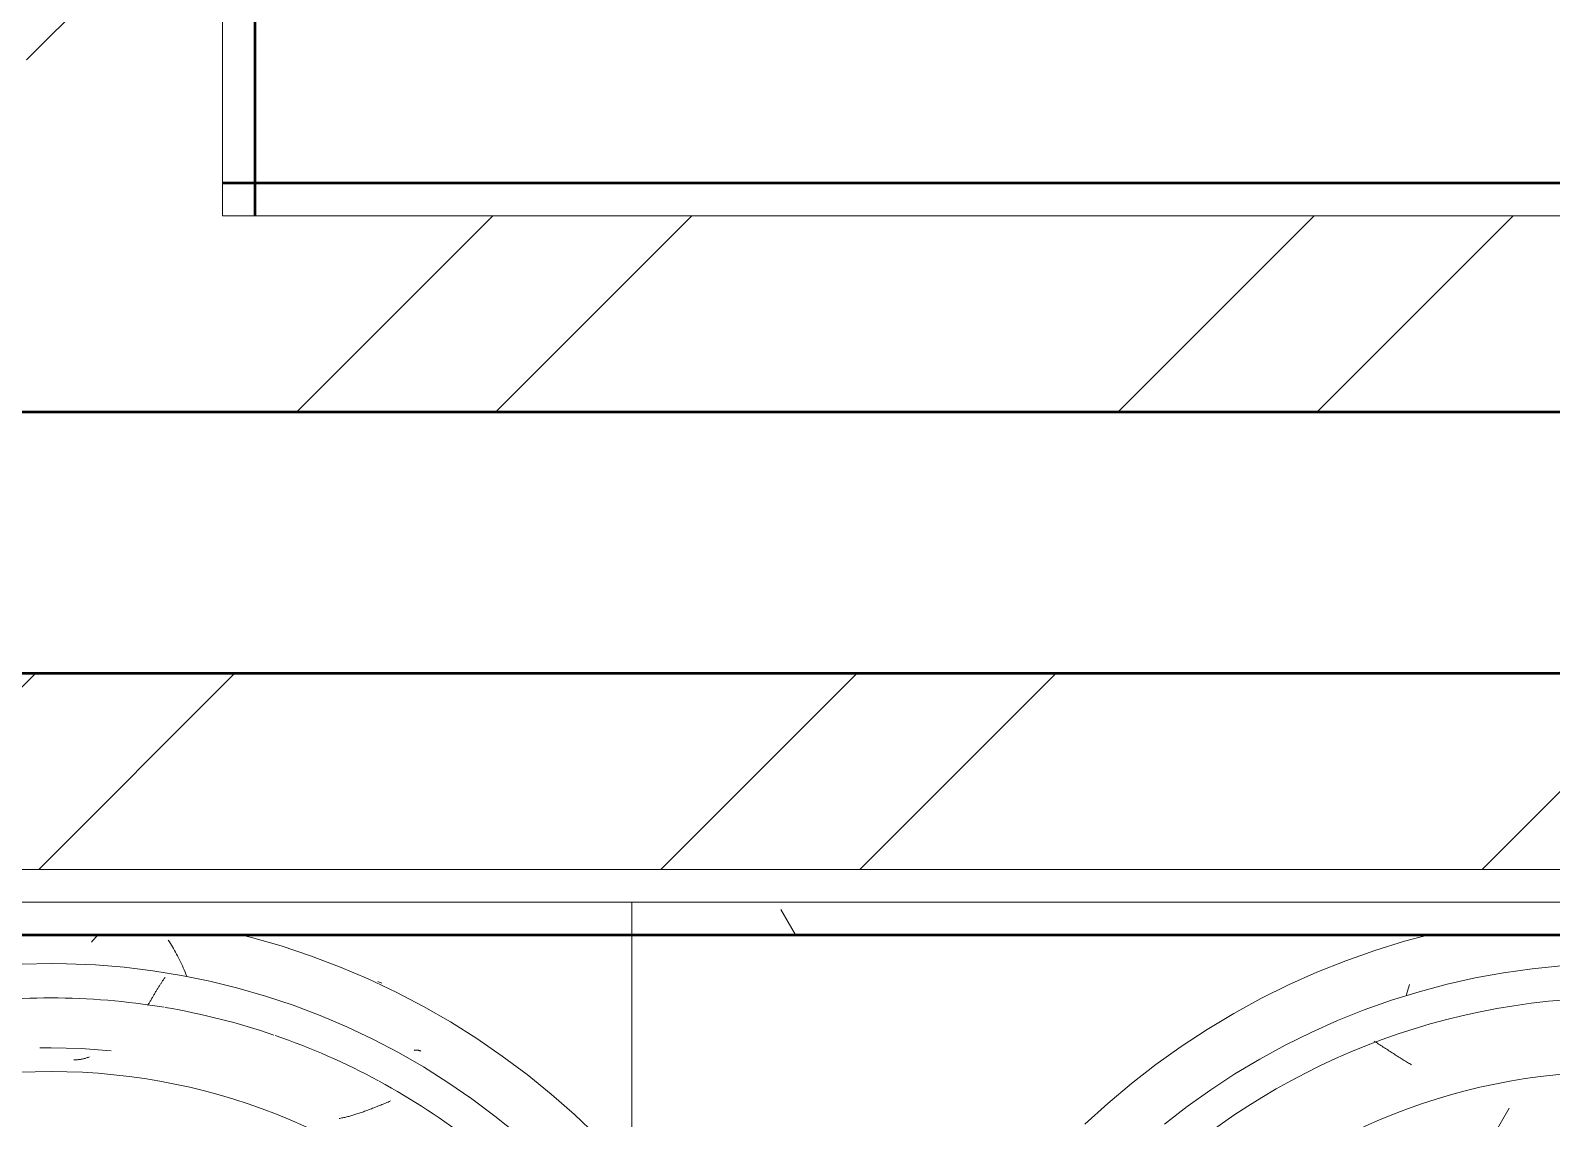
# Model space of a CAD drawing. Header units: millimetres. Extents: x -9358 to 257996, y -67499 to 9117.
# Drawn here: x 48832 to 49764, y -58051 to -57385 of the extents above; entities that cross this region are included whole.
import ezdxf

# ---------------------------------------------------------------- set-up
doc = ezdxf.new("R2010")
doc.units = ezdxf.units.MM
doc.header["$LTSCALE"] = 1000
for name, color, linetype, lineweight in [('A-WAL-CLD', 8, 'Continuous', 9), ('A-WAL-CMU', 8, 'Continuous', 50), ('A-WAL-LOW-20', 8, 'Continuous', 18), ('A-WAL-LOW-30', 8, 'Continuous', 18), ('A-WAL-PAT-1', 8, 'Continuous', 9)]:
    doc.layers.add(name, color=color, linetype=linetype, lineweight=lineweight)
pattern_1 = [(45, (0, 0), (-251.4472, 251.4472), []), (45, (0, 381), (-251.4472, 251.4472), [])]
pattern_2 = [(0, (0, 0), (812.8, 203.2), [33.528, -576.072, 33.528, -576.072, -3251.2]), (0, (0, 0), (812.8, 203.2), [-1219.2, 33.528, -1185.672, 33.528, -576.072, -1422.4]), (0, (0, 0), (812.8, 203.2), [-3048, 33.528, -372.872, 33.528, -982.472]), (120, (304.8, 101.6), (-582.37636, 602.30545), [33.528, -576.072, 33.528, -576.072, -3251.2]), (120, (304.8, 101.6), (-582.37636, 602.30545), [-1219.2, 33.528, -1185.672, 33.528, -576.072, -1422.4]), (120, (304.8, 101.6), (-582.37636, 602.30545), [-3048, 33.528, -372.872, 33.528, -982.472]), (240, (406.4, 508), (-230.42364, -805.50545), [33.528, -576.072, 33.528, -576.072, -3251.2]), (240, (406.4, 508), (-230.42364, -805.50545), [-1219.2, 33.528, -1185.672, 33.528, -576.072, -1422.4]), (240, (406.4, 508), (-230.42364, -805.50545), [-3048, 33.528, -372.872, 33.528, -982.472])]

# ---------------------------------------------------------------- blocks, each defined once
blk = doc.blocks.new('Walls 180 - Walls 13-1441229-01-Ground Floor Furniture Plan')
at = {"layer": 'A-WAL-PAT-1'}
h = blk.add_hatch(dxfattribs=at)
h.set_pattern_fill('FP_121', color=256, style=0, pattern_type=2)
h.set_pattern_definition([(270, (50550, -58100), (900, 6e-14), [700, -700]), (270, (51000, -57400), (1800, 1e-13), [700, -700]), (180, (51000, -57400), (-9e-14, -700), [])])
h.paths.add_polyline_path([(49666.67, -58770), (50270, -58770), (50270, -57770), (48380, -57770), (48380, -58770), (49634.28, -58770)], flags=0)
h.paths.add_polyline_path([(49841.75, -58693.48), (49768.25, -58693.48), (49695.76, -58681.38), (49626.25, -58657.52), (49561.61, -58622.54), (49502.41, -58576.1), (49453.83, -58523.32), (49413.63, -58461.8), (49384.11, -58394.49), (49366.07, -58323.24), (49360, -58250), (49366.89, -58173.52), (49385.8, -58101.67), (49413.63, -58038.2), (49453.83, -57976.68), (49504.91, -57921.59), (49563.95, -57876.19), (49626.25, -57842.48), (49700.67, -57817.8), (49769.9, -57806.52), (49841.75, -57806.52), (49914.24, -57818.62), (49987.44, -57844.48), (50048.39, -57877.46), (50106.39, -57922.6), (50156.17, -57976.68), (50196.37, -58038.2), (50225.89, -58105.51), (50243.93, -58176.76), (50250, -58250), (50243.93, -58323.24), (50224.2, -58398.33), (50196.37, -58461.8), (50153.33, -58526.41), (50106.39, -58577.4), (50043.84, -58625), (49983.75, -58657.52), (49909.33, -58682.2)], flags=0)
h.paths.add_polyline_path([(48809.9, -58693.48), (48808.25, -58693.48), (48735.76, -58681.38), (48666.25, -58657.52), (48601.61, -58622.54), (48541.18, -58574.76), (48492.62, -58521.46), (48453.63, -58461.8), (48424.11, -58394.49), (48406.07, -58323.24), (48400, -58250), (48406.89, -58173.52), (48425.8, -58101.67), (48453.63, -58038.2), (48493.83, -57976.68), (48543.61, -57922.6), (48603.95, -57876.19), (48666.25, -57842.48), (48740.67, -57817.8), (48809.9, -57806.52), (48881.75, -57806.52), (48954.24, -57818.62), (49023.75, -57842.48), (49088.39, -57877.46), (49146.39, -57922.6), (49197.38, -57978.54), (49236.37, -58038.2), (49265.89, -58105.51), (49283.93, -58176.76), (49290, -58250), (49283.93, -58323.24), (49264.2, -58398.33), (49234.07, -58465.31), (49196.17, -58523.32), (49145.26, -58578.28), (49088.39, -58622.54), (49023.75, -58657.52), (48949.33, -58682.2), (48880.1, -58693.48), (48867.96, -58693.48)], flags=0)
blk = doc.blocks.new('FP_222-01-Ground Floor Furniture Plan')
at = {"layer": 'A-WAL-PAT-1'}
for p, q in [((49800.84, 1469.48), (49800.13, 1469.95)), ((49801.56, 1469.02), (49800.84, 1469.48)), ((49802.27, 1468.56), (49801.56, 1469.02)), ((49802.98, 1468.1), (49802.27, 1468.56)), ((49803.69, 1467.65), (49802.98, 1468.1)), ((49804.4, 1467.19), (49803.69, 1467.65)), ((49805.1, 1466.73), (49804.4, 1467.19)), ((49805.8, 1466.28), (49805.1, 1466.73)), ((49806.5, 1465.82), (49805.8, 1466.28)), ((49807.2, 1465.37), (49806.5, 1465.82)), ((49807.9, 1464.92), (49807.2, 1465.37)), ((49808.59, 1464.47), (49807.9, 1464.92)), ((49809.28, 1464.02), (49808.59, 1464.47)), ((49809.97, 1463.58), (49809.28, 1464.02)), ((49810.66, 1463.14), (49809.97, 1463.58)), ((49811.34, 1462.7), (49810.66, 1463.14)), ((49812.02, 1462.26), (49811.34, 1462.7)), ((49812.7, 1461.82), (49812.02, 1462.26)), ((49813.37, 1461.39), (49812.7, 1461.82)), ((49814.05, 1460.97), (49813.37, 1461.39)), ((49814.72, 1460.54), (49814.05, 1460.97)), ((49815.38, 1460.12), (49814.72, 1460.54)), ((49816.05, 1459.7), (49815.38, 1460.12)), ((49816.71, 1459.29), (49816.05, 1459.7)), ((49817.37, 1458.88), (49816.71, 1459.29)), ((49818.02, 1458.47), (49817.37, 1458.88)), ((49818.67, 1458.07), (49818.02, 1458.47)), ((49819.32, 1457.67), (49818.67, 1458.07)), ((49819.97, 1457.28), (49819.32, 1457.67)), ((49820.61, 1456.89), (49819.97, 1457.28)), ((49821.26, 1456.5), (49820.61, 1456.89)), ((49821.89, 1456.13), (49821.26, 1456.5)), ((49822.53, 1455.75), (49821.89, 1456.13)), ((49823.16, 1455.38), (49822.53, 1455.75))]:
    blk.add_line(p, q, dxfattribs=at)
blk = doc.blocks.new('FP_224-01-Ground Floor Furniture Plan')
at = {"layer": 'A-WAL-LOW-20', "flags": 128}
blk.add_lwpolyline([(49833.64, 1535), (49818.86, 1531.07), (49800.72, 1525.46), (49782.83, 1519.13), (49765.2, 1512.09), (49747.87, 1504.35), (49730.86, 1495.92), (49714.21, 1486.82), (49697.93, 1477.06), (49682.05, 1466.66), (49666.6, 1455.63), (49651.61, 1444), (49637.09, 1431.77), (49623.07, 1418.97)], dxfattribs=at)
at = {"layer": 'A-WAL-PAT-1'}
for p, q in [((49820.7, 1500.53), (49820.32, 1499.17)), ((49821.1, 1501.88), (49820.7, 1500.53)), ((49821.51, 1503.21), (49821.1, 1501.88)), ((49821.92, 1504.53), (49821.51, 1503.21)), ((49820.32, 1499.17), (49819.94, 1497.79))]:
    blk.add_line(p, q, dxfattribs=at)
blk = doc.blocks.new('FP_227-01-Ground Floor Furniture Plan')
at = {"layer": 'A-WAL-LOW-20', "flags": 128}
blk.add_lwpolyline([(49914.65, 1515.98), (49897.04, 1514.22), (49879.52, 1511.75), (49862.11, 1508.58), (49844.84, 1504.72), (49827.74, 1500.17), (49810.84, 1494.94), (49794.15, 1489.04), (49777.72, 1482.48), (49761.56, 1475.26), (49745.71, 1467.41), (49730.18, 1458.92), (49715, 1449.83), (49700.2, 1440.13), (49685.8, 1429.85), (49671.82, 1419)], dxfattribs=at)
blk = doc.blocks.new('Walls 317 - Walls 78-2881683-01-Ground Floor Furniture Plan')
at = {"layer": 'A-WAL-PAT-1'}
h = blk.add_hatch(dxfattribs=at)
h.set_pattern_fill('FP_168', color=256, style=0, pattern_type=2)
h.set_pattern_definition([(0, (145, 59325), (528.32, 132.08), [43.586, -352.654, 43.586, -352.654, -2113.28]), (0, (145, 59325), (528.32, 132.08), [-792.48, 43.586, -748.894, 43.586, -352.654, -924.56]), (0, (145, 59325), (528.32, 132.08), [-1981.2, 43.586, -220.574, 43.586, -616.814]), (120, (343.12, 59391.04), (-378.54464, 391.49854), [43.586, -352.654, 43.586, -2465.934]), (120, (343.12, 59391.04), (-378.54464, 391.49854), [-439.826, -352.654, 43.586, -748.894, -1320.8]), (120, (343.12, 59391.04), (-378.54464, 391.49854), [-1584.96, 43.586, -352.654, 43.586, -880.974]), (120, (343.12, 59391.04), (-378.54464, 391.49854), [-2024.786, -220.574, 43.586, -616.814]), (240, (409.16, 59655.2), (-149.77536, -523.57854), [43.586, -352.654, 43.586, -2465.934]), (240, (409.16, 59655.2), (-149.77536, -523.57854), [-439.826, -352.654, 43.586, -748.894, -1320.8]), (240, (409.16, 59655.2), (-149.77536, -523.57854), [-1584.96, 43.586, -352.654, 43.586, -880.974]), (240, (409.16, 59655.2), (-149.77536, -523.57854), [-2024.786, -220.574, 43.586, -616.814])])
h.paths.add_polyline_path([(49950, 698.71), (50015.34, 704.42), (50078.7, 721.4), (50138.15, 749.12), (50196.01, 790.87), (50238.26, 833.12), (50275.88, 886.85), (50303.6, 946.3), (50320.58, 1009.66), (50326.29, 1075), (50320.58, 1140.34), (50303.6, 1203.7), (50275.88, 1263.15), (50238.26, 1316.88), (50191.88, 1363.26), (50138.15, 1400.88), (50078.7, 1428.6), (50013.4, 1445.75), (49950, 1451.29), (49881.57, 1444.75), (49821.3, 1428.6), (49761.85, 1400.88), (49708.12, 1363.26), (49661.74, 1316.88), (49624.12, 1263.15), (49596.4, 1203.7), (49579.25, 1138.39), (49573.71, 1075), (49579.42, 1009.66), (49596.4, 946.3), (49624.12, 886.85), (49661.74, 833.12), (49708.12, 786.74), (49761.85, 749.12), (49825.63, 720.24), (49886.6, 704.25), (49937.82, 699.77)], flags=0)
h.paths.add_polyline_path([(49934.79, 731.47), (49918.17, 731.47), (49855.59, 743.17), (49796.22, 766.17), (49742.09, 799.68), (49693.07, 845.19), (49656.67, 893.38), (49628.22, 950.63), (49610.87, 1011.61), (49605, 1075), (49611.09, 1139.16), (49629.01, 1201.05), (49658.11, 1258.51), (49697.35, 1309.53), (49745.32, 1352.32), (49800.33, 1385.42), (49860.41, 1407.73), (49923.44, 1418.53), (49981.83, 1418.53), (50049.05, 1405.03), (50103.78, 1383.83), (50157.91, 1350.32), (50206.93, 1304.81), (50243.85, 1255.56), (50271.7, 1199.63), (50289.13, 1138.39), (50294.84, 1073.25), (50288.91, 1010.84), (50270.99, 948.95), (50241.89, 891.49), (50202.65, 840.47), (50154.67, 797.68), (50099.67, 764.58), (50039.59, 742.27), (49976.56, 731.47), (49937.62, 731.47)], flags=0)
at = {"layer": 'A-WAL-LOW-20'}
for radius in [421.46, 376.29]:
    blk.add_arc((49950, 1075), radius, 90, 270, dxfattribs=at)
for name in ['FP_224-01-Ground Floor Furniture Plan', 'FP_227-01-Ground Floor Furniture Plan', 'FP_222-01-Ground Floor Furniture Plan']:
    blk.add_blockref(name, (0, 0), dxfattribs=at)
blk = doc.blocks.new('FP_228-01-Ground Floor Furniture Plan')
at = {"layer": 'A-WAL-PAT-1'}
for p, q in [((48850, 1465.78), (48868.45, 1465.34)), ((48868.45, 1465.34), (48886.85, 1464.03)), ((48864.44, 1458.49), (48863.99, 1458.5)), ((48864.89, 1458.49), (48864.44, 1458.49)), ((48865.34, 1458.5), (48864.89, 1458.49)), ((48865.8, 1458.51), (48865.34, 1458.5)), ((48866.25, 1458.54), (48865.8, 1458.51)), ((48866.7, 1458.58), (48866.25, 1458.54)), ((48867.15, 1458.63), (48866.7, 1458.58)), ((48867.61, 1458.68), (48867.15, 1458.63)), ((48868.06, 1458.75), (48867.61, 1458.68)), ((48868.52, 1458.83), (48868.06, 1458.75)), ((48868.97, 1458.91), (48868.52, 1458.83)), ((48869.43, 1459.01), (48868.97, 1458.91)), ((48869.89, 1459.11), (48869.43, 1459.01)), ((48870.35, 1459.23), (48869.89, 1459.11)), ((48870.81, 1459.35), (48870.35, 1459.23)), ((48871.27, 1459.49), (48870.81, 1459.35)), ((48871.73, 1459.63), (48871.27, 1459.49)), ((48872.19, 1459.78), (48871.73, 1459.63)), ((48872.65, 1459.94), (48872.19, 1459.78)), ((48873.12, 1460.11), (48872.65, 1459.94)), ((48873.58, 1460.29), (48873.12, 1460.11)), ((49037.35, 1425.34), (49036.7, 1425.14)), ((49038, 1425.56), (49037.35, 1425.34)), ((49038.66, 1425.78), (49038, 1425.56)), ((49039.32, 1426), (49038.66, 1425.78)), ((49039.99, 1426.23), (49039.32, 1426)), ((49040.66, 1426.47), (49039.99, 1426.23)), ((49041.33, 1426.71), (49040.66, 1426.47)), ((49042.01, 1426.95), (49041.33, 1426.71)), ((49042.69, 1427.2), (49042.01, 1426.95)), ((49043.38, 1427.46), (49042.69, 1427.2)), ((49044.07, 1427.71), (49043.38, 1427.46)), ((49044.76, 1427.98), (49044.07, 1427.71)), ((49045.46, 1428.24), (49044.76, 1427.98)), ((49046.16, 1428.51), (49045.46, 1428.24)), ((49046.87, 1428.79), (49046.16, 1428.51)), ((49047.58, 1429.06), (49046.87, 1428.79)), ((49048.29, 1429.35), (49047.58, 1429.06)), ((49049, 1429.63), (49048.29, 1429.35)), ((49049.72, 1429.92), (49049, 1429.63)), ((49050.45, 1430.21), (49049.72, 1429.92)), ((49051.17, 1430.5), (49050.45, 1430.21)), ((49051.9, 1430.8), (49051.17, 1430.5)), ((49052.64, 1431.1), (49051.9, 1430.8)), ((49053.37, 1431.4), (49052.64, 1431.1)), ((49054.11, 1431.71), (49053.37, 1431.4)), ((49054.85, 1432.01), (49054.11, 1431.71)), ((49055.6, 1432.32), (49054.85, 1432.01)), ((49056.35, 1432.63), (49055.6, 1432.32)), ((49057.1, 1432.95), (49056.35, 1432.63)), ((49057.85, 1433.26), (49057.1, 1432.95)), ((49026.92, 1422.63), (49026.34, 1422.53)), ((49027.49, 1422.73), (49026.92, 1422.63)), ((49028.07, 1422.85), (49027.49, 1422.73)), ((49028.66, 1422.97), (49028.07, 1422.85)), ((49029.25, 1423.09), (49028.66, 1422.97)), ((49029.85, 1423.23), (49029.25, 1423.09)), ((49030.45, 1423.37), (49029.85, 1423.23)), ((49031.05, 1423.52), (49030.45, 1423.37)), ((49031.66, 1423.67), (49031.05, 1423.52)), ((49032.28, 1423.84), (49031.66, 1423.67)), ((49032.9, 1424), (49032.28, 1423.84)), ((49033.52, 1424.18), (49032.9, 1424)), ((49034.15, 1424.36), (49033.52, 1424.18)), ((49034.78, 1424.54), (49034.15, 1424.36)), ((49035.42, 1424.73), (49034.78, 1424.54)), ((49036.06, 1424.93), (49035.42, 1424.73)), ((49036.7, 1425.14), (49036.06, 1424.93))]:
    blk.add_line(p, q, dxfattribs=at)
blk = doc.blocks.new('FP_230-01-Ground Floor Furniture Plan')
at = {"layer": 'A-WAL-LOW-20', "flags": 128}
blk.add_lwpolyline([(49184.28, 1411.83), (49170.54, 1424.93), (49156.29, 1437.47), (49141.55, 1449.43), (49126.34, 1460.78), (49110.69, 1471.53), (49094.63, 1481.63), (49078.17, 1491.09), (49061.35, 1499.88), (49044.19, 1508), (49026.72, 1515.41), (49008.97, 1522.13), (48990.96, 1528.13), (48972.73, 1533.4), (48966.25, 1535)], dxfattribs=at)
at = {"layer": 'A-WAL-PAT-1'}
for p, q in [((48875.54, 1531.45), (48874.68, 1530.5)), ((48876.4, 1532.37), (48875.54, 1531.45)), ((48877.26, 1533.27), (48876.4, 1532.37)), ((48878.13, 1534.15), (48877.26, 1533.27)), ((48879, 1535), (48878.13, 1534.15)), ((48922.48, 1530.66), (48921.82, 1531.63)), ((48923.14, 1529.67), (48922.48, 1530.66)), ((48923.79, 1528.65), (48923.14, 1529.67)), ((48924.43, 1527.61), (48923.79, 1528.65)), ((48925.06, 1526.55), (48924.43, 1527.61)), ((48925.69, 1525.46), (48925.06, 1526.55)), ((48926.31, 1524.35), (48925.69, 1525.46)), ((48926.92, 1523.22), (48926.31, 1524.35)), ((48927.53, 1522.07), (48926.92, 1523.22)), ((48928.12, 1520.9), (48927.53, 1522.07)), ((48928.72, 1519.71), (48928.12, 1520.9)), ((48929.3, 1518.5), (48928.72, 1519.71)), ((48929.88, 1517.27), (48929.3, 1518.5)), ((48930.44, 1516.02), (48929.88, 1517.27)), ((48931.01, 1514.75), (48930.44, 1516.02)), ((48931.56, 1513.47), (48931.01, 1514.75)), ((48932.11, 1512.16), (48931.56, 1513.47)), ((48932.64, 1510.84), (48932.11, 1512.16)), ((48933.18, 1509.51), (48932.64, 1510.84)), ((49050.9, 1506.09), (49050.1, 1506.36)), ((49051.69, 1505.79), (49050.9, 1506.09)), ((49052.47, 1505.47), (49051.69, 1505.79))]:
    blk.add_line(p, q, dxfattribs=at)
blk = doc.blocks.new('FP_231-01-Ground Floor Furniture Plan')
at = {"layer": 'A-WAL-PAT-1'}
blk.add_line((48843.06, 1465.72), (48850, 1465.78), dxfattribs=at)
blk = doc.blocks.new('FP_232-01-Ground Floor Furniture Plan')
at = {"layer": 'A-WAL-LOW-20', "flags": 128}
blk.add_lwpolyline([(48850, 1517.4), (48832.31, 1517.05)], dxfattribs=at)
blk = doc.blocks.new('FP_233-01-Ground Floor Furniture Plan')
at = {"layer": 'A-WAL-LOW-20', "flags": 128}
blk.add_lwpolyline([(49135.54, 1412.91), (49121.8, 1424.06), (49107.62, 1434.65), (49093.03, 1444.66), (49078.06, 1454.09), (49062.72, 1462.9), (49047.03, 1471.1), (49031.04, 1478.66), (49014.75, 1485.58), (48998.2, 1491.84), (48981.41, 1497.43), (48964.41, 1502.35), (48947.23, 1506.58), (48929.9, 1510.13), (48912.43, 1512.97), (48894.87, 1515.12), (48877.23, 1516.56), (48859.55, 1517.3), (48850, 1517.4)], dxfattribs=at)
at = {"layer": 'A-WAL-PAT-1'}
for p, q in [((48914.05, 1499.99), (48913.79, 1499.57)), ((48914.3, 1500.42), (48914.05, 1499.99)), ((48914.55, 1500.84), (48914.3, 1500.42)), ((48914.81, 1501.25), (48914.55, 1500.84)), ((48915.06, 1501.67), (48914.81, 1501.25)), ((48915.31, 1502.08), (48915.06, 1501.67)), ((48915.57, 1502.49), (48915.31, 1502.08)), ((48915.82, 1502.89), (48915.57, 1502.49)), ((48916.08, 1503.3), (48915.82, 1502.89)), ((48916.33, 1503.7), (48916.08, 1503.3)), ((48916.58, 1504.09), (48916.33, 1503.7)), ((48916.83, 1504.49), (48916.58, 1504.09)), ((48917.09, 1504.88), (48916.83, 1504.49)), ((48917.34, 1505.26), (48917.09, 1504.88)), ((48917.59, 1505.64), (48917.34, 1505.26)), ((48917.84, 1506.02), (48917.59, 1505.64)), ((48918.1, 1506.4), (48917.84, 1506.02)), ((48918.35, 1506.77), (48918.1, 1506.4)), ((48918.6, 1507.13), (48918.35, 1506.77)), ((48918.85, 1507.49), (48918.6, 1507.13)), ((48919.1, 1507.85), (48918.85, 1507.49)), ((48919.35, 1508.2), (48919.1, 1507.85)), ((48919.6, 1508.55), (48919.35, 1508.2)), ((48919.85, 1508.89), (48919.6, 1508.55)), ((48909.53, 1492.2), (48909.28, 1491.76)), ((48909.77, 1492.64), (48909.53, 1492.2)), ((48910.02, 1493.07), (48909.77, 1492.64)), ((48910.27, 1493.51), (48910.02, 1493.07)), ((48910.52, 1493.95), (48910.27, 1493.51)), ((48910.77, 1494.38), (48910.52, 1493.95)), ((48911.02, 1494.82), (48910.77, 1494.38)), ((48911.27, 1495.26), (48911.02, 1494.82)), ((48911.52, 1495.69), (48911.27, 1495.26)), ((48911.77, 1496.13), (48911.52, 1495.69)), ((48912.03, 1496.56), (48911.77, 1496.13)), ((48912.28, 1496.99), (48912.03, 1496.56)), ((48912.53, 1497.43), (48912.28, 1496.99)), ((48912.78, 1497.86), (48912.53, 1497.43)), ((48913.04, 1498.29), (48912.78, 1497.86)), ((48913.29, 1498.72), (48913.04, 1498.29)), ((48913.54, 1499.15), (48913.29, 1498.72)), ((48913.79, 1499.57), (48913.54, 1499.15)), ((49072.56, 1464.29), (49072.31, 1464.25)), ((49072.81, 1464.33), (49072.56, 1464.29)), ((49073.05, 1464.36), (49072.81, 1464.33)), ((49073.29, 1464.38), (49073.05, 1464.36)), ((49073.53, 1464.39), (49073.29, 1464.38)), ((49073.76, 1464.4), (49073.53, 1464.39)), ((49073.99, 1464.39), (49073.76, 1464.4)), ((49074.21, 1464.39), (49073.99, 1464.39)), ((49074.43, 1464.37), (49074.21, 1464.39)), ((49074.65, 1464.35), (49074.43, 1464.37)), ((49074.86, 1464.32), (49074.65, 1464.35)), ((49075.06, 1464.28), (49074.86, 1464.32)), ((49075.27, 1464.23), (49075.06, 1464.28)), ((49075.46, 1464.18), (49075.27, 1464.23)), ((49075.66, 1464.12), (49075.46, 1464.18)), ((49075.85, 1464.05), (49075.66, 1464.12)), ((49076.03, 1463.98), (49075.85, 1464.05)), ((49076.21, 1463.89), (49076.03, 1463.98)), ((49076.39, 1463.8), (49076.21, 1463.89))]:
    blk.add_line(p, q, dxfattribs=at)
blk = doc.blocks.new('Walls 318 - Walls 78-2881693-01-Ground Floor Furniture Plan')
at = {"layer": 'A-WAL-PAT-1'}
h = blk.add_hatch(dxfattribs=at)
h.set_pattern_fill('FP_169', color=256, style=0, pattern_type=2)
h.set_pattern_definition([(0, (5, 59325), (528.32, 132.08), [43.586, -352.654, 43.586, -352.654, -2113.28]), (0, (5, 59325), (528.32, 132.08), [-792.48, 43.586, -748.894, 43.586, -352.654, -924.56]), (0, (5, 59325), (528.32, 132.08), [-1981.2, 43.586, -220.574, 43.586, -616.814]), (120, (203.12, 59391.04), (-378.54464, 391.49854), [43.586, -352.654, 43.586, -2465.934]), (120, (203.12, 59391.04), (-378.54464, 391.49854), [-439.826, -352.654, 43.586, -748.894, -1320.8]), (120, (203.12, 59391.04), (-378.54464, 391.49854), [-1584.96, 43.586, -352.654, 43.586, -880.974]), (120, (203.12, 59391.04), (-378.54464, 391.49854), [-2024.786, -220.574, 43.586, -616.814]), (240, (269.16, 59655.2), (-149.77536, -523.57854), [43.586, -352.654, 43.586, -2465.934]), (240, (269.16, 59655.2), (-149.77536, -523.57854), [-439.826, -352.654, 43.586, -748.894, -1320.8]), (240, (269.16, 59655.2), (-149.77536, -523.57854), [-1584.96, 43.586, -352.654, 43.586, -880.974]), (240, (269.16, 59655.2), (-149.77536, -523.57854), [-2024.786, -220.574, 43.586, -616.814])])
h.paths.add_polyline_path([(48850, 698.71), (48915.34, 704.42), (48978.7, 721.4), (49039.4, 750), (49096.01, 790.87), (49138.26, 833.12), (49175.88, 886.85), (49203.6, 946.3), (49220.58, 1009.66), (49226.29, 1075), (49220.58, 1140.34), (49203.6, 1203.7), (49175.88, 1263.15), (49138.26, 1316.88), (49091.88, 1363.26), (49038.15, 1400.88), (48974.37, 1429.76), (48913.4, 1445.75), (48850, 1451.29), (48784.66, 1445.58), (48721.3, 1428.6), (48661.85, 1400.88), (48608.12, 1363.26), (48561.74, 1316.88), (48524.12, 1263.15), (48496.4, 1203.7), (48479.25, 1138.4), (48473.71, 1075), (48479.42, 1009.66), (48496.4, 946.3), (48524.12, 886.85), (48561.74, 833.12), (48608.12, 786.74), (48661.85, 749.12), (48725.63, 720.24), (48784.66, 704.42), (48834.84, 700.03)], flags=0)
h.paths.add_polyline_path([(48823.44, 731.47), (48818.17, 731.47), (48755.59, 743.17), (48696.22, 766.17), (48642.09, 799.68), (48595.04, 842.58), (48556.15, 894.44), (48528.3, 950.37), (48510.87, 1011.61), (48505, 1075), (48511.09, 1139.16), (48529.01, 1201.05), (48558.11, 1258.51), (48597.35, 1309.53), (48645.32, 1352.32), (48700.33, 1385.42), (48760.41, 1407.73), (48823.44, 1418.53), (48881.83, 1418.53), (48944.41, 1406.83), (49003.78, 1383.83), (49057.91, 1350.32), (49106.93, 1304.81), (49143.85, 1255.56), (49171.71, 1199.59), (49189.13, 1138.39), (49195, 1075), (49188.91, 1010.84), (49170.99, 948.95), (49141.89, 891.49), (49102.65, 840.47), (49054.67, 797.68), (48999.67, 764.58), (48939.59, 742.27), (48876.56, 731.47), (48831.47, 731.47)], flags=0)
at = {"layer": 'A-WAL-LOW-20'}
for radius, start, end in [(421.35, 90, 99.45069), (421.35, 80.54931, 90), (421.35, 71.10308, 80.44631), (421.35, 61.57895, 70.98433), (376.29, 90, 270), (376.29, 270, 90), (421.35, 52.16063, 61.52358)]:
    blk.add_arc((48850, 1075), radius, start, end, dxfattribs=at)
for name in ['FP_230-01-Ground Floor Furniture Plan', 'FP_232-01-Ground Floor Furniture Plan', 'FP_233-01-Ground Floor Furniture Plan', 'FP_231-01-Ground Floor Furniture Plan', 'FP_228-01-Ground Floor Furniture Plan']:
    blk.add_blockref(name, (0, 0), dxfattribs=at)
blk = doc.blocks.new('G')
at = {"layer": 'A-WAL-PAT-1'}
h = blk.add_hatch(dxfattribs=at)
h.set_pattern_fill('FP_1', color=256, style=0, pattern_type=2)
h.set_pattern_definition(pattern_1)
h.paths.add_polyline_path([(48950, -57350), (48950, -53240), (48830, -53240), (48830, -57350)], flags=0)
h = blk.add_hatch(dxfattribs=at)
h.set_pattern_fill('FP_2', color=256, style=0, pattern_type=2)
h.set_pattern_definition(pattern_2)
h.paths.add_polyline_path([(48950, -57350), (48970, -57350), (48970, -53360), (48950, -53360), (48950, -57330)], flags=0)
h = blk.add_hatch(dxfattribs=at)
h.set_pattern_fill('FP_1', color=256, style=0, pattern_type=2)
h.set_pattern_definition(pattern_1)
h.paths.add_polyline_path([(47700, -57470), (51550, -57470), (51550, -57350), (47700, -57350), (47700, -57450.03)], flags=0)
h = blk.add_hatch(dxfattribs=at)
h.set_pattern_fill('FP_1', color=256, style=0, pattern_type=2)
h.set_pattern_definition(pattern_1)
h.paths.add_polyline_path([(51255.85, -57750), (51550, -57750), (51550, -57630), (47820, -57630), (47820, -57750), (50272.73, -57750)], flags=0)
h = blk.add_hatch(dxfattribs=at)
h.set_pattern_fill('FP_2', color=256, style=0, pattern_type=2)
h.set_pattern_definition(pattern_2)
h.paths.add_polyline_path([(49289.61, -57790), (52150, -57790), (52150, -57770), (47680, -57770), (47680, -57790), (48798.04, -57790)], flags=0)
at = {"layer": 'A-WAL-CLD'}
for p, q in [((48950, -57330), (48950, -53380)), ((51550, -57350), (48970, -57350)), ((47700, -57750), (51550, -57750)), ((47680, -57770), (52150, -57770))]:
    blk.add_line(p, q, dxfattribs=at)
at = {"layer": 'A-WAL-CMU'}
for p, q in [((48970, -57350), (48970, -53360)), ((51530, -57330), (48950, -57330)), ((47820, -57470), (51550, -57470)), ((51550, -57630), (47820, -57630)), ((47660, -57790), (52190, -57790))]:
    blk.add_line(p, q, dxfattribs=at)
at = {"layer": 'A-WAL-LOW-30'}
for p, q in [((48950, -57330), (48950, -57350)), ((48950, -57350), (48970, -57350))]:
    blk.add_line(p, q, dxfattribs=at)
at = {"layer": 'A-WAL-LOW-20'}
for name, p in [('Walls 180 - Walls 13-1441229-01-Ground Floor Furniture Plan', (0, 0)), ('Walls 317 - Walls 78-2881683-01-Ground Floor Furniture Plan', (-145, -59325)), ('Walls 318 - Walls 78-2881693-01-Ground Floor Furniture Plan', (-5, -59325))]:
    blk.add_blockref(name, p, dxfattribs=at)

msp = doc.modelspace()

# ---------------------------------------------------------------- block references
msp.add_blockref('G', (0, -148.08))

doc.saveas('drawing.dxf')
